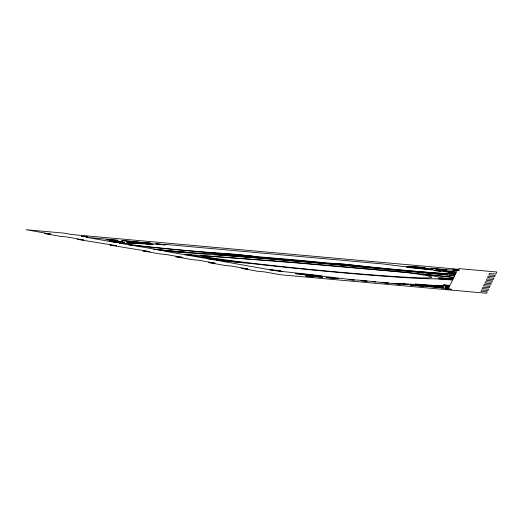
<?xml version="1.0" encoding="UTF-8"?>
<svg xmlns="http://www.w3.org/2000/svg" width="523" height="523" viewBox="0 0 523 523"><rect width="100%" height="100%" fill="white"/><g stroke="black" fill="none" stroke-linecap="round" stroke-linejoin="round"><path stroke-width="0.78" d="M440.922 278.164L440.503 278.419M453.147 278.864L452.722 279.733L449.231 279.498M454.35 276.366L453.918 277.255L398.395 271.62L305.275 263.402A433.142 14.363 5.5 0 0 277.929 261.154L181.52 254.132L165.261 251.256L257.774 258.029A436.653 14.474 5.5 0 1 303.19 261.775L417.531 272.084L454.611 275.817L454.232 276.36M440.902 278.203L440.909 278.184A132.829 4.406 5.5 0 0 453.18 278.864M440.477 278.458L440.418 278.465A126.213 4.184 5.5 0 1 438.176 278.739L441.013 278.936M448.342 279.439L435.679 278.824M441.137 279.21L452.591 280.001L449.983 285.408L443.491 284.852L449.728 285.937L443.354 285.388L449.545 286.323L440.131 285.349L440.686 285.623L435.45 285.257L442.118 285.97L415.151 284.061L420.512 284.813L400.683 283.577L408.979 284.636L393.368 283.446L400.396 284.224L359.523 280.223L348.782 279.589L354.202 279.949L315.238 275.379L319.926 275.811L316.663 275.386L317.664 275.333L275.131 270.692L273.719 270.443L280.55 270.777L268.94 269.6L216.28 260.284L253.217 263.749M449.218 275.039L454.709 275.608L455.33 274.333L444.36 273.653A84.536 2.805 5.5 0 1 359.066 265.952L344.932 264.357A83.157 2.759 5.5 0 1 333.798 263.651A125.54 4.164 5.5 0 1 365.479 267.005M447.44 274.856L333.177 264.128L214.371 254.42A116.877 3.877 5.5 0 1 346.867 265.338M204.094 253.341A127.043 4.21 5.5 0 1 253.55 256.42A83.085 2.752 5.5 0 1 236.148 254.472L230.924 254.158A86.125 2.857 5.5 0 1 135.228 245.509L128.423 244.738L154.658 249.131A36.12 1.196 5.5 0 0 196.818 252.955L200.557 253.171A32.563 1.079 5.5 0 0 204.075 253.335M253.197 263.749A126.095 4.177 5.5 0 0 314.683 270.201A127.377 4.223 5.5 0 0 338.669 272.431A126.573 4.197 5.5 0 0 435.587 278.811M448.649 288.18L448.473 288.539L446.917 288.402L448.649 288.18M453.801 277.504L453.317 278.498L452.552 278.465A77.842 2.582 5.5 0 1 450.689 278.38L440.66 277.824A125.703 4.171 5.5 0 0 422.394 274.137L432.652 275.17A77.267 2.563 5.5 0 1 436.43 275.562L453.801 277.504M457.122 270.607L456.023 272.888L443.569 271.221L455.651 272.019L446.197 270.921L445.858 270.515L436.888 269.888L435.907 269.391L446.851 270.162L430.579 268.227L457.122 270.607M459.168 268.632L458.848 269.299L71.978 234.559L63.832 233.121L26.15 229.734L50.718 234.082L44.396 233.513L60.831 236.422L67.16 236.991L83.595 239.9L77.273 239.331L116.472 245.712L110.144 245.15L149.349 251.53L143.021 250.962L159.463 253.871L165.784 254.44L182.22 257.349L175.898 256.78L192.34 259.683L198.662 260.251L215.097 263.161L208.775 262.592L225.21 265.501L231.539 266.07L247.974 268.979L241.652 268.41L258.087 271.319L264.409 271.882L280.844 274.791L486.593 293.266L487.253 291.893L480.931 291.324L481.591 289.951L487.913 290.52L488.574 289.147L482.252 288.578L482.912 287.205L489.24 287.774L489.901 286.401L483.579 285.833L484.239 284.466L490.561 285.028L491.228 283.656L484.899 283.093L485.566 281.72L491.888 282.289L492.548 280.916L486.227 280.348L486.887 278.975L493.209 279.544L493.875 278.171L487.547 277.602L488.214 276.229L494.536 276.798L495.196 275.425L488.874 274.856L489.535 273.483L495.863 274.052L496.85 272.019L459.168 268.632M449.381 286.663L445.165 286.395L449.381 286.663M455.703 273.562L455.455 274.072A26.634 0.883 5.5 0 1 451.957 273.869L441.464 273.235A79.444 2.635 5.5 0 1 359.308 265.795L342.369 263.945A78.653 2.608 5.5 0 1 326.45 262.919L315.068 261.801A127.337 4.223 5.5 0 0 291.082 259.571A125.847 4.171 5.5 0 0 259.97 256.924L258.434 256.76A76.188 2.523 5.5 0 1 241.168 254.851L228.564 253.766A80.98 2.687 5.5 0 1 134.045 245.189L127.416 244.424A13.127 0.438 5.5 0 1 125.089 244.149L119.584 243.175L123.801 243.352L119.126 242.796L132.169 243.829L130.855 243.483L135.594 243.783L127.579 242.888L150.023 244.267L145.95 243.77L153.213 244.346L150.193 243.94L154.324 243.986L164.902 244.895L155.821 243.705L166.314 244.725L165.118 244.391L382.712 263.925L412.327 267.632L407.607 267.175L410.463 267.573L408.953 267.58L435.947 270.319L440.549 270.96L434.436 270.581L455.984 272.973L448.303 272.594L455.703 273.562M448.976 287.506L447.211 287.663L445.066 287.068L448.976 287.506M361.112 280.661L366.963 281.224L361.112 280.661M131.11 242.652L136.13 243.273L131.11 242.652M131.319 242.326L131.123 242.633L144.904 243.568L126.501 241.986L131.319 242.326M432.031 285.669L422.218 285.022L443.524 286.898L432.031 285.669M422.996 285.29L416.654 284.76L429.226 286.159L422.996 285.29M381.764 282.531L388.556 283.165L381.764 282.531M81.47 236.304L87.759 236.919L81.503 236.298M306.883 276.281L313.172 276.896L306.883 276.281M452.82 269.646L459.109 270.26L452.82 269.646M445.263 288.703L451.552 289.324L445.289 288.703M282.191 271.738L279.066 271.391L282.191 271.738M322.338 276.314L312.793 275.732L322.338 276.314M121.617 242.6L113.393 242.084L86.583 237.337L117.263 240.096L117.59 240.436L106.267 239.612L123.082 241.744L112.144 240.587L115.903 241.293L109.229 240.946L124.481 242.607L116.734 241.979L121.617 242.6M373.494 281.596L372.592 281.642L375.449 281.877L373.494 281.596M408.26 266.665L406.129 266.763L416.759 267.488L408.26 266.665M136.823 242.365L148.807 243.698L136.823 242.365M140.184 242.365L139.216 242.365L140.556 242.43L140.184 242.365M338.453 278.628L326.104 277.556L338.453 278.628M309.263 275.771L305.138 275.673L322.606 277.242L309.263 275.771M305.935 274.405L295.456 273.699L314.46 275.431L305.935 274.405M299.914 273.594L296.927 273.496L300.32 273.719L299.914 273.594M425.003 267.724L409.097 266.299L425.003 267.724M414.844 267.75L413.53 267.626L432.73 269.45L426.873 268.829L431.148 269.58L426.775 269.378L430.377 269.548L414.844 267.75M184.743 254.649L184.299 254.623L203.898 258.094L220.804 259.761A127.279 4.223 5.5 0 1 204.205 257.375L201.989 257.015A125.507 4.164 5.5 0 1 191.673 255.041L184.743 254.649M117.054 242.554L114.014 242.195L117.054 242.554M164.111 250.89L153.723 249.216A41.31 1.373 5.5 0 0 185.822 252.341L164.111 250.89M200.655 255.603L200.518 255.597A116.877 3.877 5.5 0 0 358.667 273.836A116.877 3.877 5.5 0 0 411.006 273.032L405.358 272.49A211.416 7.008 5.5 0 0 387.883 270.855L296.626 262.912L214.09 256.518A210.154 6.969 5.5 0 0 200.642 255.603M150.454 243.071L143.747 242.469L150.454 243.071M417.027 285.565L410.124 285.042L423.82 286.329L417.027 285.565M273.032 270.149L269.678 269.731L273.032 270.149M139.412 242.214L121.859 240.508L139.412 242.214M436.698 287.192L424.643 286.127L444.393 288.173L436.698 287.192M433.815 285.735L431.331 285.421L433.815 285.735M213.659 259.82L206.683 258.584A145.74 4.831 5.5 0 0 226.753 260.539A127.56 4.23 5.5 0 0 244.62 262.742A253.642 8.407 5.5 0 1 213.659 259.82"/></g></svg>
